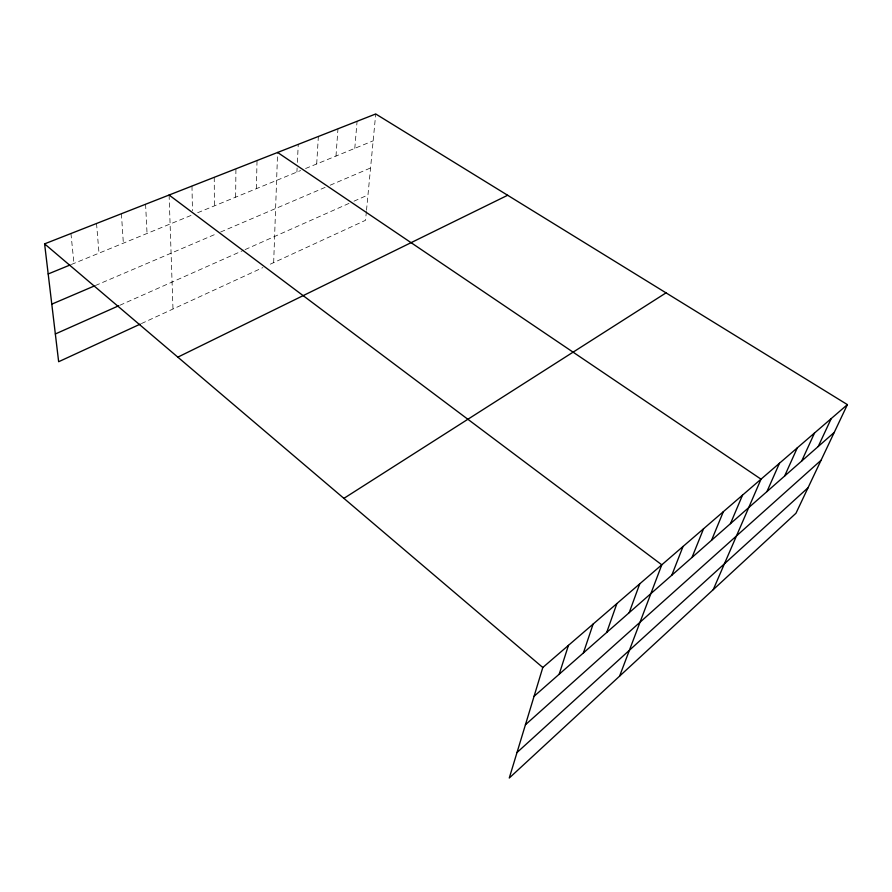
<?xml version="1.0" encoding="UTF-8"?>
<svg xmlns="http://www.w3.org/2000/svg" width="892" height="892" viewBox="0 0 892 892"><rect width="100%" height="100%" fill="white"/><g stroke="black" fill="none" stroke-linecap="round" stroke-linejoin="round"><path stroke-width="0.67" stroke-dasharray="4.46 3.34" d="M235.655 197.165L235.923 168.811M256.394 188.669L257.03 160.527M273.666 262.627L277.602 152.465M296.902 172.067L297.114 167.919M297.382 162.377L298.251 144.359M316.693 163.961L318.366 136.465M335.983 156.067L337.968 128.782M354.793 148.351L357.079 121.279M366.389 211.504L365.542 220.291L267.678 265.392M366.512 210.244L375.722 113.975M141.404 323.584L262.895 267.6M119.874 305.265L243.873 250.139M245.122 249.582L350.188 202.874M354.001 201.179L367.972 194.969M95.355 285.54L214.504 234.629M220.647 232.009L325.123 187.376M330.174 185.213L370.548 167.964M71.382 264.467L191.278 215.34M197.667 212.731L300.615 170.55M305.566 168.521L373.146 140.836M70.947 233.526L73.958 263.408M96.537 223.491L99.001 253.15M121.412 213.734L123.352 243.17M145.586 204.246L147.046 233.47M169.101 195.025L172.992 309.033M191.981 186.049L192.449 210.724M214.247 177.318L214.37 205.885"/><path stroke-width="1.34" d="M847.4 404.622L542.804 667.495L509.265 778.025L795.965 513.257L847.4 404.622L375.722 113.975L44.6 243.862L58.649 361.728L140.178 324.153M559.195 674.207L568.46 645.351M583.39 652.944L593.124 624.066M606.705 632.45L616.874 603.572M629.183 612.692L639.742 583.836M619.594 676.136L661.786 564.814L169.101 195.025M671.788 575.228L683.038 546.462M692.014 557.455L703.554 528.755M711.548 540.284L723.367 511.662M730.448 523.671L742.512 495.138M713.232 589.668L761.021 479.171L277.602 152.465M766.953 491.581L779.463 463.26M784.592 476.072L797.292 447.873M801.663 461.064L814.53 432.988M818.198 446.524L831.232 418.582M517.003 752.536L808.052 487.723M525.421 724.783L821.053 460.272M534.063 696.306L834.232 432.43M343.899 498.36L666.034 292.866M177.831 357.146L507.648 195.27M55.337 333.965L118.647 305.811M51.792 304.15L94.128 286.064M48.19 273.967L70.089 264.991M44.6 243.862L542.804 667.495"/></g></svg>
